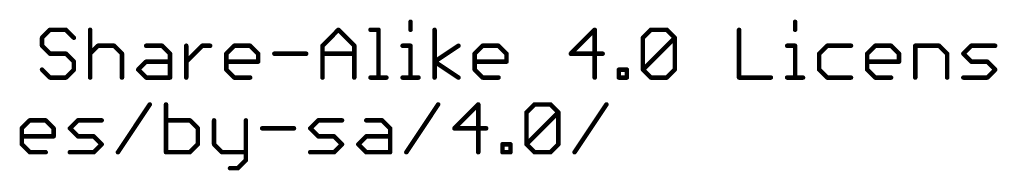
# Model space of a CAD drawing. Extents: x -109 to 32, y -1 to 19.
# Drawn here: x -36.83 to -3.52, y 2 to 7.13 of the extents above; entities that cross this region are included whole.
import ezdxf

# ---------------------------------------------------------------- set-up
doc = ezdxf.new("R2010")
doc.units = 0
doc.layers.add('51', color=53, linetype='CONTINUOUS')

msp = doc.modelspace()

# ---------------------------------------------------------------- linework, layer by layer
at = {"layer": '51', "const_width": 0.1524}
for points in [[(-23.509, 7.0544), (-23.509, 6.7832)], [(-10.4117, 7.0544), (-10.4117, 6.7832)], [(-35.7876, 6.7832), (-36.0588, 6.512)], [(-35.2453, 6.7832), (-35.7876, 6.7832)], [(-34.9741, 6.512), (-35.2453, 6.7832)], [(-34.4216, 6.7832), (-34.4216, 5.1562)], [(-26.5087, 6.2409), (-25.9664, 6.7832)], [(-25.9664, 6.7832), (-25.4241, 6.2409)], [(-24.8716, 6.7832), (-24.6004, 6.7832)], [(-24.6004, 6.7832), (-24.6004, 5.1562)], [(-22.6887, 5.1562), (-22.6887, 6.7832)], [(-17.2366, 6.7832), (-18.0501, 5.9697)], [(-17.2366, 5.1562), (-17.2366, 6.7832)], [(-15.5944, 6.512), (-15.3232, 6.7832)], [(-15.3232, 6.7832), (-14.7809, 6.7832)], [(-14.7809, 6.7832), (-14.5097, 6.512)], [(-12.32, 6.7832), (-12.32, 5.1562)], [(-36.0588, 6.512), (-36.0588, 6.2409)], [(-15.5944, 5.4274), (-15.5944, 6.512)], [(-15.5944, 5.4274), (-14.5097, 6.512)], [(-14.5097, 6.512), (-14.5097, 5.4274)], [(-36.0588, 6.2409), (-35.7876, 5.9697)], [(-35.7876, 5.9697), (-35.2453, 5.9697)], [(-35.2453, 5.9697), (-34.9741, 5.6985)], [(-34.4216, 5.9697), (-34.1505, 6.2409)], [(-34.1505, 6.2409), (-33.6082, 6.2409)], [(-33.6082, 6.2409), (-33.337, 5.9697)], [(-33.337, 5.9697), (-33.337, 5.1562)], [(-32.5133, 6.2409), (-31.971, 6.2409)], [(-31.971, 6.2409), (-31.6998, 5.9697)], [(-31.6998, 5.9697), (-31.6998, 5.1562)], [(-31.1473, 5.1562), (-31.1473, 6.2409)], [(-31.1473, 5.6985), (-30.605, 6.2409)], [(-30.605, 6.2409), (-30.3338, 6.2409)], [(-29.783, 5.9697), (-29.5119, 6.2409)], [(-29.783, 5.4274), (-29.783, 5.9697)], [(-29.5119, 6.2409), (-28.9695, 6.2409)], [(-28.9695, 6.2409), (-28.6984, 5.9697)], [(-28.6984, 5.9697), (-28.6984, 5.6985)], [(-28.1459, 5.9697), (-27.0612, 5.9697)], [(-26.5087, 5.1562), (-26.5087, 6.2409)], [(-26.5087, 5.9697), (-25.4241, 5.9697)], [(-25.4241, 6.2409), (-25.4241, 5.1562)], [(-23.7801, 6.2409), (-23.509, 6.2409)], [(-23.509, 6.2409), (-23.509, 5.1562)], [(-22.6887, 5.6985), (-21.8752, 6.2409)], [(-21.3244, 5.9697), (-21.0532, 6.2409)], [(-21.3244, 5.4274), (-21.3244, 5.9697)], [(-21.0532, 6.2409), (-20.5109, 6.2409)], [(-20.5109, 6.2409), (-20.2397, 5.9697)], [(-20.2397, 5.9697), (-20.2397, 5.6985)], [(-18.0501, 5.9697), (-16.9654, 5.9697)], [(-10.6829, 6.2409), (-10.4117, 6.2409)], [(-10.4117, 6.2409), (-10.4117, 5.1562)], [(-9.3203, 6.2409), (-9.5914, 5.9697)], [(-9.5914, 5.9697), (-9.5914, 5.4274)], [(-8.5068, 6.2409), (-9.3203, 6.2409)], [(-7.9543, 5.9697), (-7.6831, 6.2409)], [(-7.9543, 5.4274), (-7.9543, 5.9697)], [(-7.6831, 6.2409), (-7.1408, 6.2409)], [(-7.1408, 6.2409), (-6.8696, 5.9697)], [(-6.8696, 5.9697), (-6.8696, 5.6985)], [(-6.3171, 5.1562), (-6.3171, 6.2409)], [(-6.3171, 6.2409), (-5.5036, 6.2409)], [(-5.5036, 6.2409), (-5.2325, 5.9697)], [(-5.2325, 5.9697), (-5.2325, 5.1562)], [(-4.68, 5.9697), (-4.4088, 6.2409)], [(-4.4088, 5.6985), (-4.68, 5.9697)], [(-4.4088, 6.2409), (-3.5953, 6.2409)], [(-34.9741, 5.6985), (-34.9741, 5.4274)], [(-32.7845, 5.4274), (-32.5133, 5.6985)], [(-32.5133, 5.6985), (-31.6998, 5.6985)], [(-28.6984, 5.6985), (-29.783, 5.6985)], [(-21.8752, 5.1562), (-22.6887, 5.6985)], [(-20.2397, 5.6985), (-21.3244, 5.6985)], [(-6.8696, 5.6985), (-7.9543, 5.6985)], [(-3.8665, 5.6985), (-4.4088, 5.6985)], [(-3.5953, 5.4274), (-3.8665, 5.6985)], [(-35.7876, 5.1562), (-36.0588, 5.4274)], [(-34.9741, 5.4274), (-35.2453, 5.1562)], [(-32.5133, 5.1562), (-32.7845, 5.4274)], [(-29.5119, 5.1562), (-29.783, 5.4274)], [(-21.0532, 5.1562), (-21.3244, 5.4274)], [(-16.4129, 5.1562), (-16.4129, 5.4274)], [(-16.4129, 5.4274), (-16.1418, 5.4274)], [(-16.1418, 5.4274), (-16.1418, 5.1562)], [(-15.3232, 5.1562), (-15.5944, 5.4274)], [(-14.5097, 5.4274), (-14.7809, 5.1562)], [(-9.5914, 5.4274), (-9.3203, 5.1562)], [(-7.6831, 5.1562), (-7.9543, 5.4274)], [(-3.8665, 5.1562), (-3.5953, 5.4274)], [(-35.2453, 5.1562), (-35.7876, 5.1562)], [(-31.6998, 5.1562), (-32.5133, 5.1562)], [(-28.9695, 5.1562), (-29.5119, 5.1562)], [(-24.8716, 5.1562), (-24.3292, 5.1562)], [(-23.7801, 5.1562), (-23.2378, 5.1562)], [(-20.5109, 5.1562), (-21.0532, 5.1562)], [(-16.1418, 5.1562), (-16.4129, 5.1562)], [(-14.7809, 5.1562), (-15.3232, 5.1562)], [(-12.32, 5.1562), (-11.2354, 5.1562)], [(-10.6829, 5.1562), (-10.1406, 5.1562)], [(-9.3203, 5.1562), (-8.5068, 5.1562)], [(-7.1408, 5.1562), (-7.6831, 5.1562)], [(-4.68, 5.1562), (-3.8665, 5.1562)], [(-33.4747, 2.6162), (-32.39, 4.2432)], [(-31.8375, 4.2432), (-31.8375, 2.6162)], [(-23.6517, 2.6162), (-22.5671, 4.2432)], [(-21.2011, 4.2432), (-22.0146, 3.4297)], [(-21.2011, 2.6162), (-21.2011, 4.2432)], [(-19.5588, 3.972), (-19.2877, 4.2432)], [(-19.5588, 2.8874), (-19.5588, 3.972)], [(-19.5588, 2.8874), (-18.4742, 3.972)], [(-19.2877, 4.2432), (-18.7453, 4.2432)], [(-18.7453, 4.2432), (-18.4742, 3.972)], [(-18.4742, 3.972), (-18.4742, 2.8874)], [(-17.9217, 2.6162), (-16.837, 4.2432)], [(-36.749, 3.4297), (-36.4778, 3.7009)], [(-36.4778, 3.7009), (-35.9355, 3.7009)], [(-35.9355, 3.7009), (-35.6643, 3.4297)], [(-35.1118, 3.4297), (-34.8407, 3.7009)], [(-34.8407, 3.7009), (-34.0272, 3.7009)], [(-31.024, 3.7009), (-31.8375, 3.7009)], [(-30.7528, 3.4297), (-31.024, 3.7009)], [(-30.2004, 3.7009), (-30.2004, 2.8874)], [(-29.1157, 3.7009), (-29.1157, 2.345)], [(-26.926, 3.4297), (-26.6549, 3.7009)], [(-26.6549, 3.7009), (-25.8414, 3.7009)], [(-25.0177, 3.7009), (-24.4754, 3.7009)], [(-24.4754, 3.7009), (-24.2042, 3.4297)], [(-36.749, 2.8874), (-36.749, 3.4297)], [(-35.6643, 3.4297), (-35.6643, 3.1585)], [(-34.8407, 3.1585), (-35.1118, 3.4297)], [(-30.7528, 2.8874), (-30.7528, 3.4297)], [(-28.5632, 3.4297), (-27.4785, 3.4297)], [(-26.6549, 3.1585), (-26.926, 3.4297)], [(-24.2042, 3.4297), (-24.2042, 2.6162)], [(-22.0146, 3.4297), (-20.9299, 3.4297)], [(-35.6643, 3.1585), (-36.749, 3.1585)], [(-34.2983, 3.1585), (-34.8407, 3.1585)], [(-34.0272, 2.8874), (-34.2983, 3.1585)], [(-26.1125, 3.1585), (-26.6549, 3.1585)], [(-25.8414, 2.8874), (-26.1125, 3.1585)], [(-25.2889, 2.8874), (-25.0177, 3.1585)], [(-25.0177, 3.1585), (-24.2042, 3.1585)], [(-36.4778, 2.6162), (-36.749, 2.8874)], [(-35.9355, 2.6162), (-36.4778, 2.6162)], [(-35.1118, 2.6162), (-34.2983, 2.6162)], [(-34.2983, 2.6162), (-34.0272, 2.8874)], [(-31.8375, 2.6162), (-31.024, 2.6162)], [(-31.024, 2.6162), (-30.7528, 2.8874)], [(-30.2004, 2.8874), (-29.9292, 2.6162)], [(-29.9292, 2.6162), (-29.1157, 2.6162)], [(-26.926, 2.6162), (-26.1125, 2.6162)], [(-26.1125, 2.6162), (-25.8414, 2.8874)], [(-25.0177, 2.6162), (-25.2889, 2.8874)], [(-24.2042, 2.6162), (-25.0177, 2.6162)], [(-20.3774, 2.6162), (-20.3774, 2.8874)], [(-20.3774, 2.8874), (-20.1062, 2.8874)], [(-20.1062, 2.6162), (-20.3774, 2.6162)], [(-20.1062, 2.8874), (-20.1062, 2.6162)], [(-19.2877, 2.6162), (-19.5588, 2.8874)], [(-18.7453, 2.6162), (-19.2877, 2.6162)], [(-18.4742, 2.8874), (-18.7453, 2.6162)], [(-29.1157, 2.345), (-29.3869, 2.0739)], [(-29.3869, 2.0739), (-29.658, 2.0739)]]:
    msp.add_lwpolyline(points, dxfattribs=at)
at = {"layer": '51', "const_width": 0.0762}
for points in [[(-23.4709, 7.0544, 1), (-23.5471, 7.0544)], [(-10.3736, 7.0544, 1), (-10.4498, 7.0544)], [(-35.7876, 6.8213, 1), (-35.7876, 6.7451)], [(-35.7607, 6.7562, 1), (-35.8146, 6.8101)], [(-35.2184, 6.8101, 1), (-35.2722, 6.7562)], [(-35.2453, 6.7451, 1), (-35.2453, 6.8213)], [(-34.3835, 6.7832, 1), (-34.4597, 6.7832)], [(-25.9395, 6.8101, 1), (-25.9933, 6.7562)], [(-25.9395, 6.7562, 1), (-25.9933, 6.8101)], [(-24.8716, 6.8213, 1), (-24.8716, 6.7451)], [(-24.5623, 6.7832, 1), (-24.6385, 6.7832)], [(-24.6004, 6.7451, 1), (-24.6004, 6.8213)], [(-23.5471, 6.7832, 1), (-23.4709, 6.7832)], [(-22.6506, 6.7832, 1), (-22.7268, 6.7832)], [(-17.1985, 6.7832, 1), (-17.2747, 6.7832)], [(-17.2096, 6.7562, 1), (-17.2635, 6.8101)], [(-15.3232, 6.8213, 1), (-15.3232, 6.7451)], [(-15.2962, 6.7562, 1), (-15.3501, 6.8101)], [(-14.7539, 6.8101, 1), (-14.8078, 6.7562)], [(-14.7809, 6.7451, 1), (-14.7809, 6.8213)], [(-12.2819, 6.7832, 1), (-12.3581, 6.7832)], [(-10.4498, 6.7832, 1), (-10.3736, 6.7832)], [(-36.0207, 6.512, 1), (-36.0969, 6.512)], [(-36.0857, 6.539, 1), (-36.0319, 6.4851)], [(-35.0011, 6.4851, 1), (-34.9472, 6.539)], [(-15.5563, 6.512, 1), (-15.6325, 6.512)], [(-15.6213, 6.539, 1), (-15.5674, 6.4851)], [(-14.4716, 6.512, 1), (-14.5478, 6.512)], [(-14.4827, 6.4851, 1), (-14.5366, 6.539)], [(-14.5366, 6.4851, 1), (-14.4828, 6.539)], [(-36.0319, 6.2678, 1), (-36.0857, 6.2139)], [(-36.0969, 6.2409, 1), (-36.0207, 6.2409)], [(-35.7876, 6.0078, 1), (-35.7876, 5.9316)], [(-35.8146, 5.9428, 1), (-35.7607, 5.9966)], [(-35.2184, 5.9966, 1), (-35.2723, 5.9428)], [(-35.2453, 5.9316, 1), (-35.2453, 6.0078)], [(-34.4486, 5.9966, 1), (-34.3947, 5.9428)], [(-34.1505, 6.279, 1), (-34.1505, 6.2028)], [(-34.1235, 6.2139, 1), (-34.1774, 6.2678)], [(-33.5812, 6.2678, 1), (-33.6351, 6.2139)], [(-33.6082, 6.2028, 1), (-33.6082, 6.279)], [(-33.2989, 5.9697, 1), (-33.3751, 5.9697)], [(-33.3639, 5.9428, 1), (-33.31, 5.9966)], [(-32.5133, 6.279, 1), (-32.5133, 6.2028)], [(-31.9441, 6.2678, 1), (-31.9979, 6.2139)], [(-31.971, 6.2028, 1), (-31.971, 6.279)], [(-31.6617, 5.9697, 1), (-31.7379, 5.9697)], [(-31.7268, 5.9428, 1), (-31.6729, 5.9966)], [(-31.1092, 6.2409, 1), (-31.1854, 6.2409)], [(-30.605, 6.279, 1), (-30.605, 6.2028)], [(-30.5781, 6.2139, 1), (-30.6319, 6.2678)], [(-30.3338, 6.2028, 1), (-30.3338, 6.279)], [(-29.7449, 5.9697, 1), (-29.8211, 5.9697)], [(-29.81, 5.9966, 1), (-29.7561, 5.9428)], [(-29.5119, 6.279, 1), (-29.5119, 6.2028)], [(-29.4849, 6.2139, 1), (-29.5388, 6.2678)], [(-28.9426, 6.2678, 1), (-28.9965, 6.2139)], [(-28.9695, 6.2028, 1), (-28.9695, 6.279)], [(-28.6603, 5.9697, 1), (-28.7365, 5.9697)], [(-28.7253, 5.9428, 1), (-28.6714, 5.9966)], [(-28.1459, 6.0078, 1), (-28.1459, 5.9316)], [(-27.0612, 5.9316, 1), (-27.0612, 6.0078)], [(-26.5357, 6.2678, 1), (-26.4818, 6.2139)], [(-26.4706, 6.2409, 1), (-26.5468, 6.2409)], [(-26.5087, 6.0078, 1), (-26.5087, 5.9316)], [(-25.386, 6.2409, 1), (-25.4622, 6.2409)], [(-25.451, 6.2139, 1), (-25.3971, 6.2678)], [(-25.4241, 5.9316, 1), (-25.4241, 6.0078)], [(-23.7801, 6.279, 1), (-23.7801, 6.2028)], [(-23.4709, 6.2409, 1), (-23.5471, 6.2409)], [(-23.509, 6.2028, 1), (-23.509, 6.279)], [(-21.8541, 6.2092, 1), (-21.8963, 6.2726)], [(-21.2863, 5.9697, 1), (-21.3625, 5.9697)], [(-21.3513, 5.9966, 1), (-21.2975, 5.9428)], [(-21.0532, 6.279, 1), (-21.0532, 6.2028)], [(-21.0263, 6.2139, 1), (-21.0802, 6.2678)], [(-20.484, 6.2678, 1), (-20.5378, 6.2139)], [(-20.5109, 6.2028, 1), (-20.5109, 6.279)], [(-20.2016, 5.9697, 1), (-20.2778, 5.9697)], [(-20.2667, 5.9428, 1), (-20.2128, 5.9966)], [(-18.0501, 6.0078, 1), (-18.0501, 5.9316)], [(-18.077, 5.9966, 1), (-18.0231, 5.9428)], [(-16.9654, 5.9316, 1), (-16.9654, 6.0078)], [(-10.6829, 6.279, 1), (-10.6829, 6.2028)], [(-10.3736, 6.2409, 1), (-10.4498, 6.2409)], [(-10.4117, 6.2028, 1), (-10.4117, 6.279)], [(-9.5533, 5.9697, 1), (-9.6295, 5.9697)], [(-9.6184, 5.9966, 1), (-9.5645, 5.9428)], [(-9.3203, 6.279, 1), (-9.3203, 6.2028)], [(-9.2933, 6.2139, 1), (-9.3472, 6.2678)], [(-8.5068, 6.2028, 1), (-8.5068, 6.279)], [(-7.9162, 5.9697, 1), (-7.9924, 5.9697)], [(-7.9812, 5.9966, 1), (-7.9273, 5.9428)], [(-7.6831, 6.279, 1), (-7.6831, 6.2028)], [(-7.6562, 6.2139, 1), (-7.7101, 6.2678)], [(-7.1139, 6.2678, 1), (-7.1677, 6.2139)], [(-7.1408, 6.2028, 1), (-7.1408, 6.279)], [(-6.8315, 5.9697, 1), (-6.9077, 5.9697)], [(-6.8966, 5.9428, 1), (-6.8427, 5.9966)], [(-6.279, 6.2409, 1), (-6.3552, 6.2409)], [(-6.3171, 6.279, 1), (-6.3171, 6.2028)], [(-5.4767, 6.2678, 1), (-5.5306, 6.2139)], [(-5.5036, 6.2028, 1), (-5.5036, 6.279)], [(-5.1944, 5.9697, 1), (-5.2706, 5.9697)], [(-5.2594, 5.9428, 1), (-5.2055, 5.9966)], [(-4.653, 5.9966, 1), (-4.7069, 5.9428)], [(-4.7069, 5.9966, 1), (-4.653, 5.9428)], [(-4.4088, 6.279, 1), (-4.4088, 6.2028)], [(-4.3819, 6.2139, 1), (-4.4358, 6.2678)], [(-3.5953, 6.2028, 1), (-3.5953, 6.279)], [(-34.936, 5.6985, 1), (-35.0122, 5.6985)], [(-35.0011, 5.6716, 1), (-34.9472, 5.7255)], [(-32.5133, 5.7366, 1), (-32.5133, 5.6604)], [(-32.4864, 5.6716, 1), (-32.5403, 5.7255)], [(-31.6998, 5.6604, 1), (-31.6998, 5.7366)], [(-31.1743, 5.7255, 1), (-31.1204, 5.6716)], [(-29.783, 5.7366, 1), (-29.783, 5.6604)], [(-28.7365, 5.6985, 1), (-28.6603, 5.6985)], [(-28.6984, 5.6604, 1), (-28.6984, 5.7366)], [(-22.6676, 5.7302, 1), (-22.7098, 5.6668)], [(-22.7098, 5.7302, 1), (-22.6676, 5.6668)], [(-21.3244, 5.7366, 1), (-21.3244, 5.6604)], [(-20.2778, 5.6985, 1), (-20.2016, 5.6985)], [(-20.2397, 5.6604, 1), (-20.2397, 5.7366)], [(-7.9543, 5.7366, 1), (-7.9543, 5.6604)], [(-6.9077, 5.6985, 1), (-6.8315, 5.6985)], [(-6.8696, 5.6604, 1), (-6.8696, 5.7366)], [(-4.4088, 5.7366, 1), (-4.4088, 5.6604)], [(-4.4358, 5.6716, 1), (-4.3819, 5.7255)], [(-3.8395, 5.7255, 1), (-3.8934, 5.6716)], [(-3.8665, 5.6604, 1), (-3.8665, 5.7366)], [(-36.0319, 5.4543, 1), (-36.0857, 5.4004)], [(-35.0122, 5.4274, 1), (-34.936, 5.4274)], [(-34.9472, 5.4004, 1), (-35.0011, 5.4543)], [(-32.7575, 5.4543, 1), (-32.8114, 5.4004)], [(-32.8114, 5.4543, 1), (-32.7575, 5.4004)], [(-29.7561, 5.4543, 1), (-29.81, 5.4004)], [(-29.8211, 5.4274, 1), (-29.7449, 5.4274)], [(-21.2975, 5.4543, 1), (-21.3513, 5.4004)], [(-21.3625, 5.4274, 1), (-21.2863, 5.4274)], [(-16.3748, 5.4274, 1), (-16.451, 5.4274)], [(-16.4129, 5.4655, 1), (-16.4129, 5.3893)], [(-16.1037, 5.4274, 1), (-16.1799, 5.4274)], [(-16.1418, 5.3893, 1), (-16.1418, 5.4655)], [(-15.5674, 5.4543, 1), (-15.6213, 5.4004)], [(-15.6213, 5.4543, 1), (-15.5674, 5.4004)], [(-15.6325, 5.4274, 1), (-15.5563, 5.4274)], [(-14.5478, 5.4274, 1), (-14.4716, 5.4274)], [(-14.4828, 5.4004, 1), (-14.5366, 5.4543)], [(-9.5645, 5.4543, 1), (-9.6184, 5.4004)], [(-9.6295, 5.4274, 1), (-9.5533, 5.4274)], [(-7.9273, 5.4543, 1), (-7.9812, 5.4004)], [(-7.9924, 5.4274, 1), (-7.9162, 5.4274)], [(-3.5684, 5.4004, 1), (-3.6223, 5.4543)], [(-3.6223, 5.4004, 1), (-3.5684, 5.4543)], [(-35.7876, 5.1943, 1), (-35.7876, 5.1181)], [(-35.8146, 5.1293, 1), (-35.7607, 5.1831)], [(-35.2722, 5.1831, 1), (-35.2184, 5.1293)], [(-35.2453, 5.1181, 1), (-35.2453, 5.1943)], [(-34.4597, 5.1562, 1), (-34.3835, 5.1562)], [(-33.3751, 5.1562, 1), (-33.2989, 5.1562)], [(-32.5133, 5.1943, 1), (-32.5133, 5.1181)], [(-32.5403, 5.1293, 1), (-32.4864, 5.1831)], [(-31.7379, 5.1562, 1), (-31.6617, 5.1562)], [(-31.6998, 5.1181, 1), (-31.6998, 5.1943)], [(-31.1854, 5.1562, 1), (-31.1092, 5.1562)], [(-29.5119, 5.1943, 1), (-29.5119, 5.1181)], [(-29.5388, 5.1293, 1), (-29.4849, 5.1831)], [(-28.9695, 5.1181, 1), (-28.9695, 5.1943)], [(-26.5468, 5.1562, 1), (-26.4706, 5.1562)], [(-25.4622, 5.1562, 1), (-25.386, 5.1562)], [(-24.8716, 5.1943, 1), (-24.8716, 5.1181)], [(-24.6385, 5.1562, 1), (-24.5623, 5.1562)], [(-24.3292, 5.1181, 1), (-24.3292, 5.1943)], [(-23.7801, 5.1943, 1), (-23.7801, 5.1181)], [(-23.5471, 5.1562, 1), (-23.4709, 5.1562)], [(-23.2378, 5.1181, 1), (-23.2378, 5.1943)], [(-22.7268, 5.1562, 1), (-22.6506, 5.1562)], [(-21.8963, 5.1245, 1), (-21.8541, 5.1879)], [(-21.0532, 5.1943, 1), (-21.0532, 5.1181)], [(-21.0802, 5.1293, 1), (-21.0263, 5.1831)], [(-20.5109, 5.1181, 1), (-20.5109, 5.1943)], [(-17.2747, 5.1562, 1), (-17.1985, 5.1562)], [(-16.4129, 5.1943, 1), (-16.4129, 5.1181)], [(-16.451, 5.1562, 1), (-16.3748, 5.1562)], [(-16.1799, 5.1562, 1), (-16.1037, 5.1562)], [(-16.1418, 5.1181, 1), (-16.1418, 5.1943)], [(-15.3232, 5.1943, 1), (-15.3232, 5.1181)], [(-15.3501, 5.1293, 1), (-15.2962, 5.1831)], [(-14.8078, 5.1831, 1), (-14.7539, 5.1293)], [(-14.7809, 5.1181, 1), (-14.7809, 5.1943)], [(-12.32, 5.1943, 1), (-12.32, 5.1181)], [(-12.3581, 5.1562, 1), (-12.2819, 5.1562)], [(-11.2354, 5.1181, 1), (-11.2354, 5.1943)], [(-10.6829, 5.1943, 1), (-10.6829, 5.1181)], [(-10.4498, 5.1562, 1), (-10.3736, 5.1562)], [(-10.1406, 5.1181, 1), (-10.1406, 5.1943)], [(-9.3203, 5.1943, 1), (-9.3203, 5.1181)], [(-9.3472, 5.1293, 1), (-9.2933, 5.1831)], [(-8.5068, 5.1181, 1), (-8.5068, 5.1943)], [(-7.6831, 5.1943, 1), (-7.6831, 5.1181)], [(-7.7101, 5.1293, 1), (-7.6562, 5.1831)], [(-7.1408, 5.1181, 1), (-7.1408, 5.1943)], [(-6.3552, 5.1562, 1), (-6.279, 5.1562)], [(-5.2706, 5.1562, 1), (-5.1944, 5.1562)], [(-4.68, 5.1943, 1), (-4.68, 5.1181)], [(-3.8934, 5.1831, 1), (-3.8395, 5.1293)], [(-3.8665, 5.1181, 1), (-3.8665, 5.1943)], [(-32.3583, 4.2221, 1), (-32.4217, 4.2643)], [(-31.7994, 4.2432, 1), (-31.8756, 4.2432)], [(-22.5354, 4.2221, 1), (-22.5988, 4.2643)], [(-21.163, 4.2432, 1), (-21.2392, 4.2432)], [(-21.1741, 4.2162, 1), (-21.228, 4.2701)], [(-19.5858, 3.999, 1), (-19.5319, 3.9451)], [(-19.5207, 3.972, 1), (-19.5969, 3.972)], [(-19.2877, 4.2813, 1), (-19.2877, 4.2051)], [(-19.2607, 4.2162, 1), (-19.3146, 4.2701)], [(-18.7184, 4.2701, 1), (-18.7723, 4.2162)], [(-18.7453, 4.2051, 1), (-18.7453, 4.2813)], [(-18.4361, 3.972, 1), (-18.5123, 3.972)], [(-18.4472, 3.9451, 1), (-18.5011, 3.999)], [(-18.5011, 3.9451, 1), (-18.4472, 3.999)], [(-16.8053, 4.2221, 1), (-16.8687, 4.2643)], [(-36.4778, 3.739, 1), (-36.4778, 3.6628)], [(-36.4509, 3.6739, 1), (-36.5048, 3.7278)], [(-35.9085, 3.7278, 1), (-35.9624, 3.6739)], [(-35.9355, 3.6628, 1), (-35.9355, 3.739)], [(-34.8407, 3.739, 1), (-34.8407, 3.6628)], [(-34.8137, 3.6739, 1), (-34.8676, 3.7278)], [(-34.0272, 3.6628, 1), (-34.0272, 3.739)], [(-31.8375, 3.739, 1), (-31.8375, 3.6628)], [(-30.9971, 3.7278, 1), (-31.051, 3.6739)], [(-31.024, 3.6628, 1), (-31.024, 3.739)], [(-30.1623, 3.7009, 1), (-30.2385, 3.7009)], [(-29.0776, 3.7009, 1), (-29.1538, 3.7009)], [(-26.6549, 3.739, 1), (-26.6549, 3.6628)], [(-26.6279, 3.6739, 1), (-26.6818, 3.7278)], [(-25.8414, 3.6628, 1), (-25.8414, 3.739)], [(-25.0177, 3.739, 1), (-25.0177, 3.6628)], [(-24.4484, 3.7278, 1), (-24.5023, 3.6739)], [(-24.4754, 3.6628, 1), (-24.4754, 3.739)], [(-36.7109, 3.4297, 1), (-36.7871, 3.4297)], [(-36.7759, 3.4566, 1), (-36.722, 3.4028)], [(-35.6262, 3.4297, 1), (-35.7024, 3.4297)], [(-35.6913, 3.4028, 1), (-35.6374, 3.4566)], [(-35.0849, 3.4566, 1), (-35.1388, 3.4028)], [(-35.1388, 3.4566, 1), (-35.0849, 3.4028)], [(-30.7147, 3.4297, 1), (-30.7909, 3.4297)], [(-30.7798, 3.4028, 1), (-30.7259, 3.4566)], [(-28.5632, 3.4678, 1), (-28.5632, 3.3916)], [(-27.4785, 3.3916, 1), (-27.4785, 3.4678)], [(-26.8991, 3.4566, 1), (-26.953, 3.4028)], [(-26.953, 3.4566, 1), (-26.8991, 3.4028)], [(-24.1661, 3.4297, 1), (-24.2423, 3.4297)], [(-24.2312, 3.4028, 1), (-24.1773, 3.4566)], [(-22.0146, 3.4678, 1), (-22.0146, 3.3916)], [(-22.0415, 3.4566, 1), (-21.9876, 3.4028)], [(-20.9299, 3.3916, 1), (-20.9299, 3.4678)], [(-36.749, 3.1966, 1), (-36.749, 3.1204)], [(-35.7024, 3.1585, 1), (-35.6262, 3.1585)], [(-35.6643, 3.1204, 1), (-35.6643, 3.1966)], [(-34.8407, 3.1966, 1), (-34.8407, 3.1204)], [(-34.8676, 3.1316, 1), (-34.8137, 3.1855)], [(-34.2714, 3.1855, 1), (-34.3253, 3.1316)], [(-34.2983, 3.1204, 1), (-34.2983, 3.1966)], [(-26.6549, 3.1966, 1), (-26.6549, 3.1204)], [(-26.6818, 3.1316, 1), (-26.6279, 3.1855)], [(-26.0856, 3.1855, 1), (-26.1395, 3.1316)], [(-26.1125, 3.1204, 1), (-26.1125, 3.1966)], [(-25.0177, 3.1966, 1), (-25.0177, 3.1204)], [(-24.9908, 3.1316, 1), (-25.0447, 3.1855)], [(-24.2042, 3.1204, 1), (-24.2042, 3.1966)], [(-36.722, 2.9143, 1), (-36.7759, 2.8604)], [(-36.7871, 2.8874, 1), (-36.7109, 2.8874)], [(-36.4778, 2.6543, 1), (-36.4778, 2.5781)], [(-36.5048, 2.5893, 1), (-36.4509, 2.6431)], [(-35.9355, 2.5781, 1), (-35.9355, 2.6543)], [(-35.1118, 2.6543, 1), (-35.1118, 2.5781)], [(-34.3253, 2.6431, 1), (-34.2714, 2.5893)], [(-34.2983, 2.5781, 1), (-34.2983, 2.6543)], [(-34.0002, 2.8604, 1), (-34.0541, 2.9143)], [(-34.0541, 2.8604, 1), (-34.0002, 2.9143)], [(-33.5064, 2.6373, 1), (-33.443, 2.5951)], [(-31.8375, 2.6543, 1), (-31.8375, 2.5781)], [(-31.051, 2.6431, 1), (-30.9971, 2.5893)], [(-31.024, 2.5781, 1), (-31.024, 2.6543)], [(-30.7909, 2.8874, 1), (-30.7147, 2.8874)], [(-30.7259, 2.8604, 1), (-30.7798, 2.9143)], [(-30.1734, 2.9143, 1), (-30.2273, 2.8604)], [(-30.2385, 2.8874, 1), (-30.1623, 2.8874)], [(-29.9292, 2.6543, 1), (-29.9292, 2.5781)], [(-29.9561, 2.5893, 1), (-29.9022, 2.6431)], [(-29.1157, 2.5781, 1), (-29.1157, 2.6543)], [(-26.926, 2.6543, 1), (-26.926, 2.5781)], [(-26.1395, 2.6431, 1), (-26.0856, 2.5893)], [(-26.1125, 2.5781, 1), (-26.1125, 2.6543)], [(-25.8144, 2.8604, 1), (-25.8683, 2.9143)], [(-25.8683, 2.8604, 1), (-25.8144, 2.9143)], [(-25.2619, 2.9143, 1), (-25.3158, 2.8604)], [(-25.3158, 2.9143, 1), (-25.2619, 2.8604)], [(-25.0177, 2.6543, 1), (-25.0177, 2.5781)], [(-25.0447, 2.5893, 1), (-24.9908, 2.6431)], [(-24.2042, 2.5781, 1), (-24.2042, 2.6543)], [(-23.6834, 2.6373, 1), (-23.62, 2.5951)], [(-20.3393, 2.8874, 1), (-20.4155, 2.8874)], [(-20.3774, 2.9255, 1), (-20.3774, 2.8493)], [(-20.3774, 2.6543, 1), (-20.3774, 2.5781)], [(-20.0681, 2.8874, 1), (-20.1443, 2.8874)], [(-20.1062, 2.8493, 1), (-20.1062, 2.9255)], [(-20.1062, 2.5781, 1), (-20.1062, 2.6543)], [(-19.5319, 2.9143, 1), (-19.5858, 2.8604)], [(-19.5858, 2.9143, 1), (-19.5319, 2.8604)], [(-19.5969, 2.8874, 1), (-19.5207, 2.8874)], [(-19.2877, 2.6543, 1), (-19.2877, 2.5781)], [(-19.3146, 2.5893, 1), (-19.2607, 2.6431)], [(-18.7723, 2.6431, 1), (-18.7184, 2.5893)], [(-18.7453, 2.5781, 1), (-18.7453, 2.6543)], [(-18.5123, 2.8874, 1), (-18.4361, 2.8874)], [(-18.4472, 2.8604, 1), (-18.5011, 2.9143)], [(-17.9534, 2.6373, 1), (-17.89, 2.5951)], [(-31.8756, 2.6162, 1), (-31.7994, 2.6162)], [(-29.1538, 2.345, 1), (-29.0776, 2.345)], [(-29.0887, 2.3181, 1), (-29.1426, 2.372)], [(-24.2423, 2.6162, 1), (-24.1661, 2.6162)], [(-21.2392, 2.6162, 1), (-21.163, 2.6162)], [(-20.4155, 2.6162, 1), (-20.3393, 2.6162)], [(-20.1443, 2.6162, 1), (-20.0681, 2.6162)], [(-29.658, 2.112, 1), (-29.658, 2.0358)], [(-29.4138, 2.1008, 1), (-29.3599, 2.0469)], [(-29.3869, 2.0358, 1), (-29.3869, 2.112)]]:
    msp.add_lwpolyline(points, format="xyb", dxfattribs=at)

doc.saveas('drawing.dxf')
